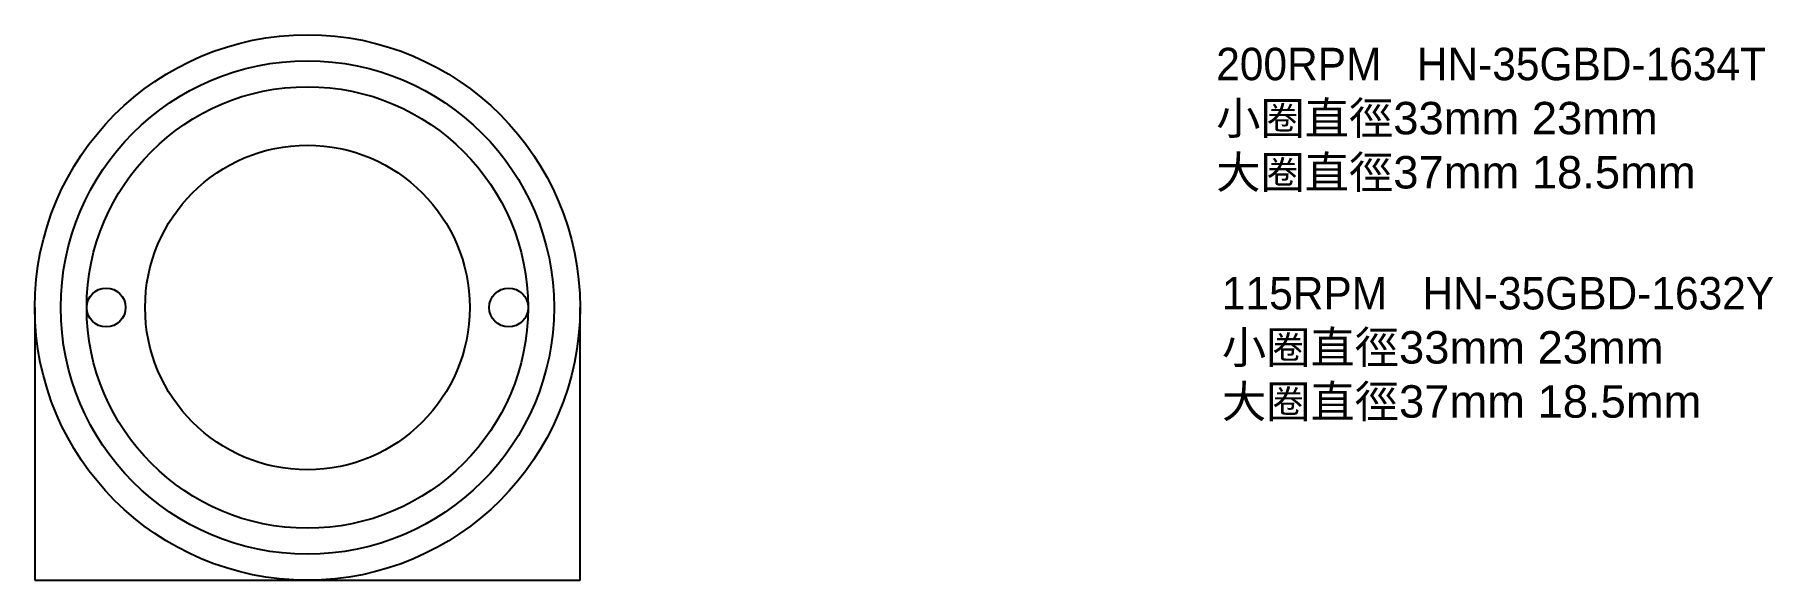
# Model space of a CAD drawing. Header units: millimetres. Extents: x -71 to 63, y -21 to 21.
import ezdxf

# ---------------------------------------------------------------- set-up
doc = ezdxf.new("R2010")
doc.units = ezdxf.units.MM
doc.styles.get("Standard").update_dxf_attribs({"font": 'arial.ttf'})

msp = doc.modelspace()

# ---------------------------------------------------------------- linework, layer by layer
for p, q in [((-71, 0), (-71, -21)), ((-29, -21), (-29, 0)), ((-71, -21), (-29, -21))]:
    msp.add_line(p, q)
for centre, radius in [((-50, 0), 21), ((-50, 0), 19), ((-50, 0), 19), ((-50, 0), 19), ((-50, 0), 17), ((-50, 0), 12.5), ((-65.5, 0), 1.5), ((-34.5, 0), 1.5)]:
    msp.add_circle(centre, radius)

# ---------------------------------------------------------------- texts
at = {"char_height": 2.5, "attachment_point": 1}
for s, insert in [('{\\fPMingLiU|b0|i0|c136|p18;200RPM   HN-35GBD-1634T\\P小圈直徑}33mm 23mm\\P{\\fPMingLiU|b0|i0|c136|p18;大圈直徑}37mm 18.5mm', (20, 20)), ('{\\fPMingLiU|b0|i0|c136|p18;115RPM   HN-35GBD-1632Y\\P小圈直徑}33mm 23mm\\P{\\fPMingLiU|b0|i0|c136|p18;大圈直徑}37mm 18.5mm', (20.44, 2.35))]:
    msp.add_mtext_dynamic_manual_height_columns(s, width=50, gutter_width=12.5, heights=[0], dxfattribs=dict(at, insert=insert))

doc.saveas('drawing.dxf')
